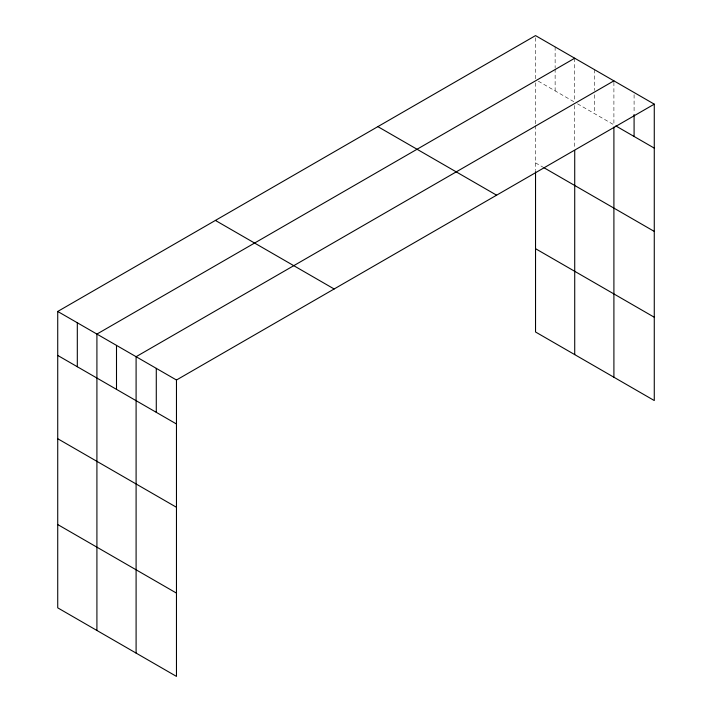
<?xml version="1.0" encoding="UTF-8"?>
<svg xmlns="http://www.w3.org/2000/svg" width="712" height="712" viewBox="0 0 712 712"><rect width="100%" height="100%" fill="white"/><g stroke="black" fill="none" stroke-linecap="round" stroke-linejoin="round"><path stroke-width="0.53" stroke-dasharray="3.56 2.67" d="M535.531 82.859L535.531 124.502M574.717 105.483L574.717 148.221M538.334 81.186L573.783 101.656M577.512 103.81L613.904 124.814L613.904 80.848M535.531 162.861L542.998 167.178M634.089 94.696L634.089 113.386M594.306 69.536L594.306 90.424M594.306 94.821L594.306 113.502M574.717 58.224L574.717 101.095M555.129 46.912L555.129 67.8M555.129 68.895L555.129 90.878M535.531 37.798L535.531 79.566M535.531 125.597L535.531 170.569"/><path stroke-width="1.07" d="M654.275 104.157L176.469 380.012L176.469 676.4L57.725 607.843L57.725 311.455L535.531 35.6L654.275 104.157L654.275 400.545L535.531 331.988L535.531 171.663M613.904 127.003L613.904 377.235M574.717 58.224L96.912 334.079L96.912 630.467M613.904 80.848L136.099 356.703L136.099 653.091M615.827 125.926L654.275 148.123M543.932 167.712L654.275 231.418M377.858 126.629L496.602 195.186M535.531 248.684L654.275 317.24M215.398 220.426L334.142 288.983M57.725 311.455L176.469 380.012M57.725 355.43L176.469 423.987M57.725 438.726L176.469 507.282M57.725 524.548L176.469 593.105M634.089 114.49L634.089 136.473M574.717 150.419L574.717 354.612M156.284 368.362L156.284 412.328M116.501 345.391L116.501 389.366M77.314 322.767L77.314 366.742"/></g></svg>
